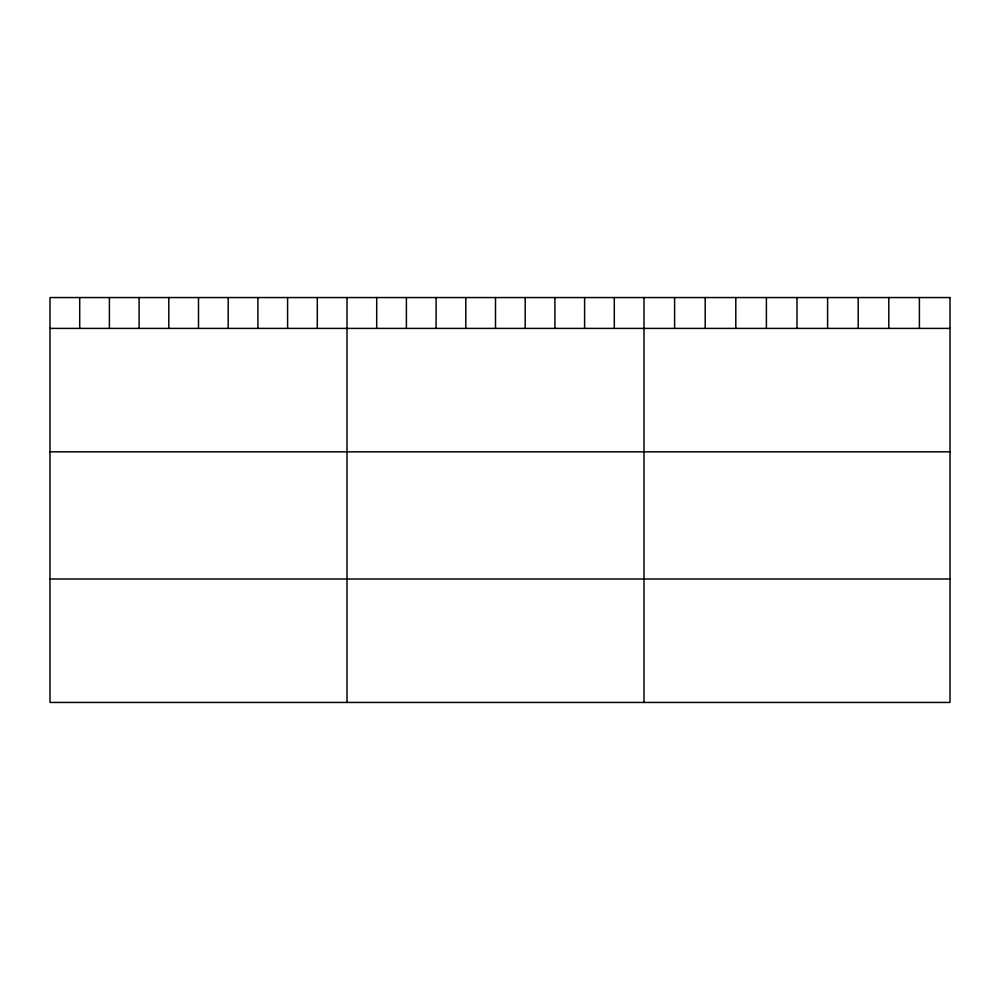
<?xml version="1.0" encoding="UTF-8"?>
<svg xmlns="http://www.w3.org/2000/svg" width="1000" height="1000" viewBox="0 0 1000 1000"><rect width="100%" height="100%" fill="white"/><g stroke="black" fill="none" stroke-linecap="round" stroke-linejoin="round"><path stroke-width="1.5" d="M50 328.4L950 328.4M50 451.838L950 451.838M50 579.012L950 579.012M919.4 297.55L919.4 328.4M888.8 297.55L888.8 328.4M858.2 297.55L858.2 328.4M827.6 297.55L827.6 328.4M797 297.55L797 328.4M766.4 297.55L766.4 328.4M735.8 297.55L735.8 328.4M705.2 297.55L705.2 328.4M674.6 297.55L674.6 328.4M644 297.55L644 702.45M614.3 297.55L614.3 328.4M584.6 297.55L584.6 328.4M554.9 297.55L554.9 328.4M525.2 297.55L525.2 328.4M495.5 297.55L495.5 328.4M465.8 297.55L465.8 328.4M436.1 297.55L436.1 328.4M406.4 297.55L406.4 328.4M376.7 297.55L376.7 328.4M347 297.55L347 702.45M317.3 297.55L317.3 328.4M287.6 297.55L287.6 328.4M257.9 297.55L257.9 328.4M228.2 297.55L228.2 328.4M198.5 297.55L198.5 328.4M168.8 297.55L168.8 328.4M139.1 297.55L139.1 328.4M109.4 297.55L109.4 328.4M79.7 297.55L79.7 328.4M950 297.55L50 297.55L50 702.45L950 702.45L950 297.55"/></g></svg>
